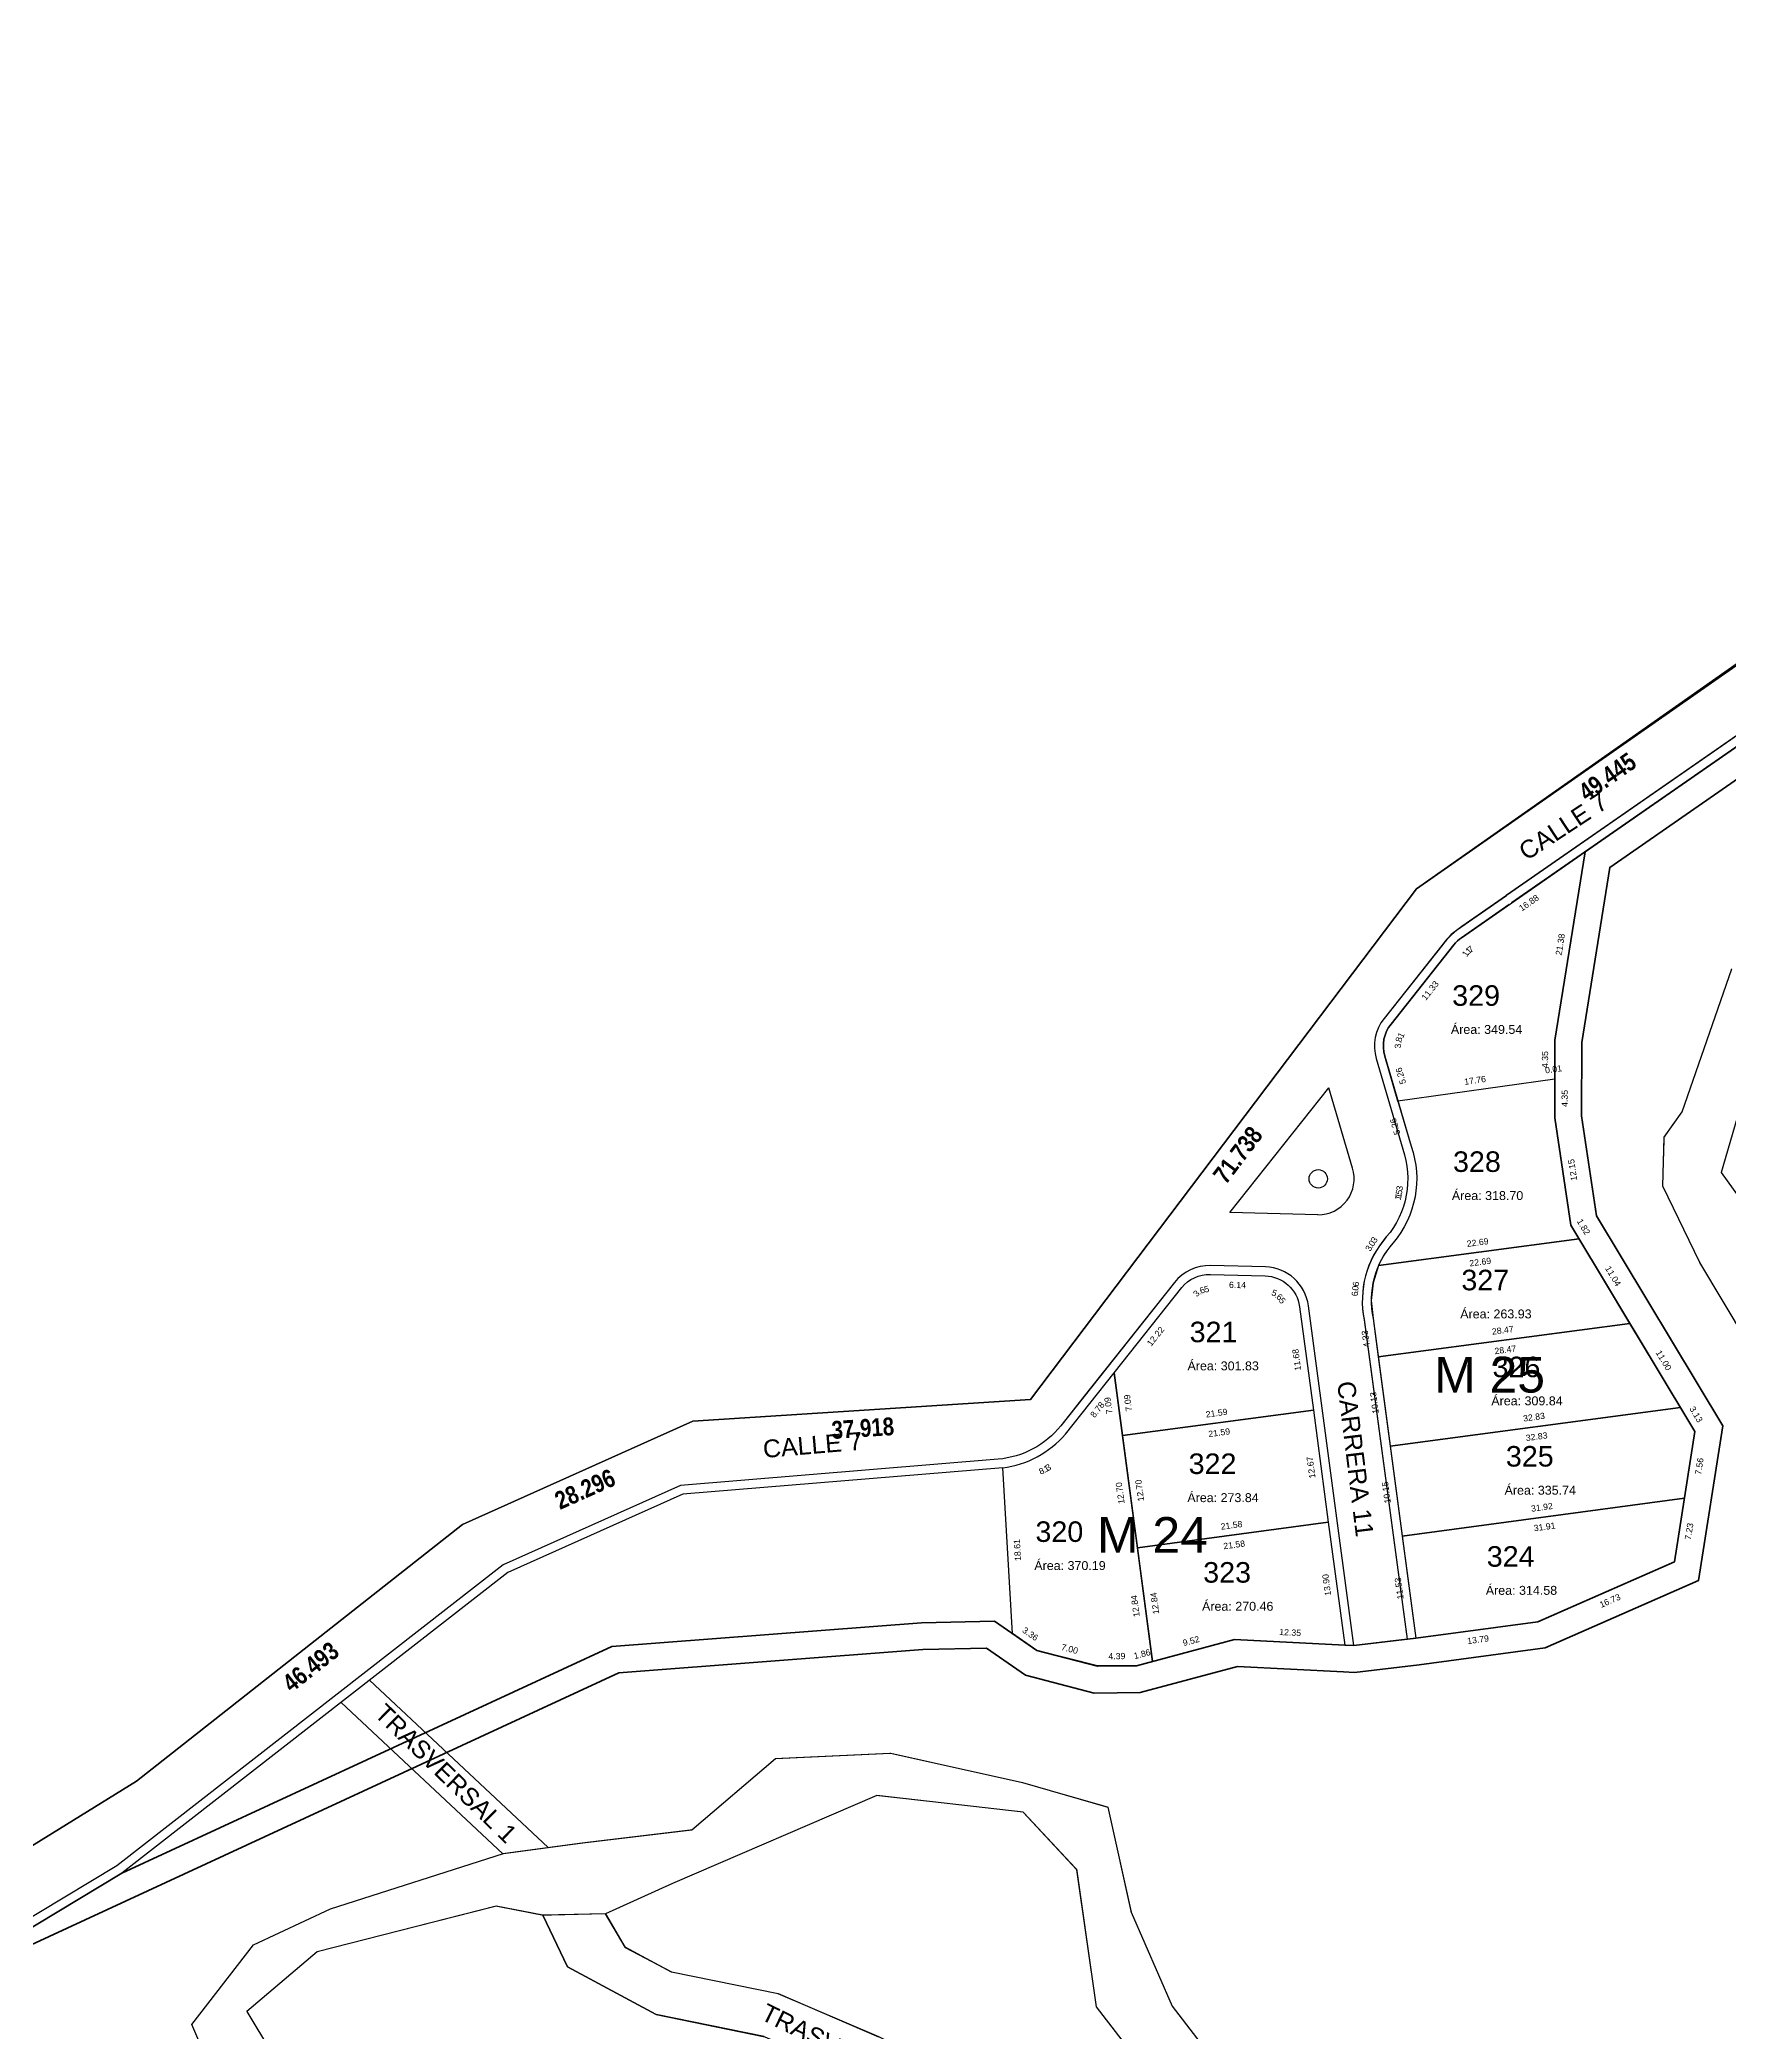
# Model space of a CAD drawing. Header units: metres. Extents: x 859577 to 860336, y 1645916 to 1646650.
# Drawn here: x 859699.6 to 859889, y 1646275.2 to 1646498.5 of the extents above; entities that cross this region are included whole.
import ezdxf
from ezdxf.enums import TextEntityAlignment as Align

# ---------------------------------------------------------------- set-up
doc = ezdxf.new("R2010")
doc.units = ezdxf.units.M
for name, color, linetype in [('_LINDERO', 6, 'Continuous'), ('_SENDERO', 5, 'Continuous'), ('A-CALZADA', 252, 'Continuous'), ('A-MZ_6', 2, 'Continuous'), ('A-NUMERO LOTE', 251, 'Continuous'), ('A-SENDEROS', 97, 'Continuous'), ('A-ZONA VERDE', 103, 'Continuous'), ('C-PROP', 7, 'Continuous'), ('C-PROP-LINE', 230, 'Continuous'), ('C-PROP-LINE-TEXT', 7, 'Continuous'), ('CVL_CUADCON_TIT', 7, 'Continuous')]:
    doc.layers.add(name, color=color, linetype=linetype)
doc.layers.add('A-VIA', color=30, linetype='Continuous', lineweight=30)
doc.styles.add('ARIAL', font='arial.ttf')
doc.styles.add('Narrow-Negrita', font='ARIALNB.TTF')
doc.styles.get("Standard").update_dxf_attribs({"font": 'arial.ttf'})

msp = doc.modelspace()

# ---------------------------------------------------------------- linework, layer by layer
at = {"layer": '_LINDERO', "color": 7, "flags": 128}
msp.add_lwpolyline([(859894.378, 1646431.79), (859853.92, 1646403.366), (859810.649, 1646346.147), (859772.809, 1646343.711), (859746.986, 1646332.143), (859710.471, 1646303.363), (859669.424, 1646277.983), (859634.171, 1646261.814), (859604.476, 1646238.002), (859623.864, 1646218.316), (859640.419, 1646202.828), (859675.203, 1646169.948), (859730.357, 1646115.331), (859794.206, 1646054.11), (859867.95, 1645985.069), (859894.074, 1645960.856)], dxfattribs=at)
at = {"layer": 'A-CALZADA'}
msp.add_lwpolyline([(859634.171, 1646261.814), (859669.424, 1646277.983), (859710.471, 1646303.363), (859746.986, 1646332.143), (859772.809, 1646343.711), (859810.649, 1646346.147), (859853.92, 1646403.366), (859956.217, 1646474.82)], dxfattribs=at)
at = {"layer": 'A-CALZADA', "color": 251, "true_color": 0x636466, "flags": 128}
for points in [[(859634.171, 1646261.814), (859669.424, 1646277.983), (859710.471, 1646303.363), (859746.986, 1646332.143), (859772.809, 1646343.711), (859810.649, 1646346.147), (859853.92, 1646403.366), (859956.217, 1646474.82)], [(859958.46872, 1646468.18577), (859863.98062, 1646402.61244)], [(859756.59609, 1646295.92845), (859736.57962, 1646314.68288)], [(859751.49849, 1646295.22323), (859733.3858, 1646312.19391)]]:
    msp.add_lwpolyline(points, dxfattribs=at)
at = {"layer": 'A-CALZADA'}
for points in [[(859958.46872, 1646468.18577), (859858.9857, 1646399.14604, 0.073457485), (859856.85396, 1646397.14682), (859850.27875, 1646388.84526, 0.243559798), (859849.39852, 1646384.34125), (859852.36411, 1646374.21209, -0.268007074), (859850.52879, 1646364.35161, 0.233496527), (859848.04958, 1646355.08603), (859852.85078, 1646319.26597), (859846.88179, 1646318.55901), (859841.79983, 1646356.65096, 0.36865662), (859836.97409, 1646360.99202), (859830.83711, 1646361.15271, 0.235757695), (859826.78978, 1646359.26271), (859816.53475, 1646346.34025), (859814.04255, 1646343.19981, -0.207345041), (859807.03036, 1646339.44981), (859771.42602, 1646336.51693), (859751.53735, 1646327.60735), (859708.24764, 1646293.87137), (859673.06761, 1646272.6964)], [(859895.68451, 1646248.8784), (859885.89232, 1646243.65365), (859874.8117, 1646238.11108), (859860.10589, 1646234.65606), (859852.34485, 1646231.61728, -0.24847242), (859835.24933, 1646234.65117), (859819.27974, 1646250.56896), (859811.06072, 1646261.68006, 0.041110269), (859809.97942, 1646262.91527), (859802.51053, 1646270.15129), (859793.63591, 1646274.6959), (859782.36291, 1646279.51945), (859770.42358, 1646281.95416), (859765.22682, 1646284.73859), (859763.01342, 1646288.5059), (859755.98843, 1646288.32949), (859758.74263, 1646282.54035), (859768.70734, 1646277.20123), (859780.86451, 1646274.7221), (859791.51041, 1646270.16688), (859799.56734, 1646266.041), (859805.66351, 1646260.1349, -0.412555887), (859804.8523, 1646254.97574), (859699.9395, 1646145.45234)]]:
    msp.add_lwpolyline(points, format="xyb", dxfattribs=at)
at = {"layer": 'A-CALZADA', "color": 251, "true_color": 0x636466, "flags": 128}
msp.add_lwpolyline([(859863.98632, 1646402.60423), (859858.38463, 1646398.71674, 0.073457485), (859857.3209, 1646397.71913), (859850.27875, 1646388.84526, 0.243559798), (859849.39852, 1646384.34125), (859852.36411, 1646374.21209, -0.268007074), (859850.52879, 1646364.35161, 0.234093439), (859848.05412, 1646355.05223), (859852.85078, 1646319.26597), (859846.88179, 1646318.55901), (859841.79983, 1646356.65096, 0.36865662), (859836.97409, 1646360.99202), (859830.83711, 1646361.15271, 0.235768179), (859826.78966, 1646359.26255), (859826.7897, 1646359.2626), (859814.04255, 1646343.19981, -0.207345041), (859807.03036, 1646339.44981), (859771.42602, 1646336.51693), (859751.53735, 1646327.60735), (859708.24764, 1646293.87137), (859673.06761, 1646272.6964)], format="xyb", dxfattribs=at)
at = {"layer": 'A-SENDEROS', "lineweight": 9, "flags": 128}
for points in [[(859960.74952, 1646464.89975), (859875.57863, 1646405.7804), (859872.42699, 1646386.16572), (859872.41724, 1646377.93272), (859874.0999, 1646366.72833), (859888.24431, 1646343.16983), (859885.52245, 1646325.86601), (859868.31759, 1646318.31274), (859854.22134, 1646316.40733), (859846.98299, 1646315.55002), (859845.71416, 1646315.61435), (859833.85371, 1646316.21565), (859822.96166, 1646313.30376), (859817.79159, 1646313.22726), (859810.10376, 1646315.22335), (859805.70862, 1646318.28018), (859798.59473, 1646318.12722), (859764.49766, 1646315.51072), (859685.04778, 1646278.74013), (859708.81488, 1646293.04562), (859763.72864, 1646318.46053), (859798.44761, 1646321.12475), (859806.62013, 1646321.30047), (859811.37658, 1646317.99234), (859818.15285, 1646316.23294), (859822.54578, 1646316.29794), (859833.53456, 1646319.23569), (859845.86606, 1646318.6105), (859846.88179, 1646318.55901), (859853.84396, 1646319.3836), (859867.49779, 1646321.22921), (859882.81389, 1646327.95327), (859885.11145, 1646342.5597), (859871.22155, 1646365.6943), (859869.41698, 1646377.71047), (859869.42728, 1646386.40696), (859872.81917, 1646407.51687), (859959.03887, 1646467.36422, 0.086085598)], [(859959.03887, 1646467.36422), (859872.81917, 1646407.51687), (859869.42728, 1646386.40696), (859869.41698, 1646377.71047), (859871.22155, 1646365.6943), (859885.11145, 1646342.5597), (859882.81389, 1646327.95327), (859867.49779, 1646321.22921), (859853.84396, 1646319.3836), (859846.88179, 1646318.55901), (859845.86606, 1646318.6105), (859833.53456, 1646319.23569), (859822.54578, 1646316.29794), (859818.15285, 1646316.23294), (859811.37658, 1646317.99234), (859806.62013, 1646321.30047), (859798.44761, 1646321.12475), (859763.72864, 1646318.46053), (859708.81488, 1646293.04562), (859685.04778, 1646278.74013), (859764.49766, 1646315.51072), (859798.59473, 1646318.12722), (859805.70862, 1646318.28018), (859810.10376, 1646315.22335), (859817.79159, 1646313.22726), (859822.96166, 1646313.30376), (859833.85371, 1646316.21565), (859845.71416, 1646315.61435), (859846.98299, 1646315.55002), (859854.22134, 1646316.40733), (859868.31759, 1646318.31274), (859885.52245, 1646325.86601), (859888.24431, 1646343.16983), (859874.0999, 1646366.72833), (859872.41724, 1646377.93272), (859872.42699, 1646386.16572), (859875.57863, 1646405.7804), (859960.74952, 1646464.89975, 0.086085598)]]:
    msp.add_lwpolyline(points, format="xyb", dxfattribs=at)
at = {"layer": 'A-VIA'}
for points in [[(859982.0976, 1646498.52749), (859961.71721, 1646470.00598, -0.086133616), (859959.03887, 1646467.36422), (859864.55076, 1646401.7909)], [(859982.0976, 1646498.52749), (859961.71721, 1646470.00598, -0.086133616), (859959.03887, 1646467.36422), (859864.55076, 1646401.7909)], [(859863.98632, 1646402.60423), (859858.38463, 1646398.71674, 0.073457485), (859857.3209, 1646397.71913), (859850.27875, 1646388.84526, 0.243559798), (859849.39852, 1646384.34125), (859852.36411, 1646374.21209, -0.268007074), (859850.52879, 1646364.35161, 0.234093439), (859848.05412, 1646355.05223), (859852.85078, 1646319.26597), (859846.88179, 1646318.55901), (859841.79983, 1646356.65096, 0.36865662), (859836.97409, 1646360.99202), (859830.83711, 1646361.15271, 0.235768179), (859826.78966, 1646359.26255), (859826.7897, 1646359.2626), (859814.04255, 1646343.19981, -0.207345041), (859807.03036, 1646339.44981), (859771.42602, 1646336.51693), (859751.53735, 1646327.60735), (859708.24764, 1646293.87137), (859673.06761, 1646272.6964)], [(859864.31567, 1646401.61557), (859858.95478, 1646397.8952, 0.073457485), (859858.10421, 1646397.09751), (859851.06206, 1646388.22363, 0.243559798), (859850.35823, 1646384.62223), (859853.31629, 1646374.51878, -0.267480655), (859851.28445, 1646363.69662, 0.235120954), (859849.04072, 1646355.21888), (859853.84192, 1646319.39882)], [(859864.31567, 1646401.61557), (859858.95478, 1646397.8952, 0.073457485), (859858.10421, 1646397.09751), (859851.06206, 1646388.22363, 0.243559798), (859850.35823, 1646384.62223), (859853.31629, 1646374.51878, -0.267480655), (859851.28445, 1646363.69662, 0.235120954), (859849.04072, 1646355.21888), (859853.84192, 1646319.39882)]]:
    msp.add_lwpolyline(points, format="xyb", dxfattribs=at)
for points in [[(859634.171, 1646261.814), (859669.424, 1646277.983), (859710.471, 1646303.363), (859746.986, 1646332.143), (859772.809, 1646343.711), (859810.649, 1646346.147), (859853.92, 1646403.366), (859956.217, 1646474.82)], [(859958.46872, 1646468.18577), (859863.98062, 1646402.61244)], [(859846.74484, 1646372.06696), (859844.09444, 1646381.06844)], [(859846.74484, 1646372.06696), (859844.09444, 1646381.06844)], [(859842.85686, 1646366.84039), (859833.00768, 1646367.09793)], [(859842.85686, 1646366.84039), (859833.00768, 1646367.09793)], [(859807.54431, 1646338.48876), (859771.67867, 1646335.53436), (859752.05661, 1646326.74421), (859708.81488, 1646293.04562), (859673.53435, 1646271.81016), (859638.84961, 1646256.00148), (859609.32765, 1646233.07577)]]:
    msp.add_lwpolyline(points, dxfattribs=at)
at = {"layer": 'A-VIA', "elevation": 40.962}
msp.add_lwpolyline([(859833.00768, 1646367.09793), (859844.09444, 1646381.06844)], dxfattribs=at)
msp.add_lwpolyline([(859833.00768, 1646367.09793), (859844.09444, 1646381.06844)], dxfattribs=at)
at = {"layer": 'A-VIA', "flags": 128}
msp.add_lwpolyline([(859842.85686, 1646366.84039, 0.508717174), (859846.74484, 1646372.06696)], format="xyb", dxfattribs=at)
at = {"layer": 'A-VIA'}
msp.add_circle((859842.89706, 1646370.86988), 1.02969, dxfattribs=at)
msp.add_circle((859842.89706, 1646370.86988), 1.02969, dxfattribs=at)
at = {"layer": 'A-ZONA VERDE', "flags": 128}
for points in [[(859959.03887, 1646467.36422), (859872.81917, 1646407.51687), (859869.42728, 1646386.40696), (859869.41698, 1646377.71047), (859871.22155, 1646365.6943), (859885.11145, 1646342.5597), (859882.81389, 1646327.95327), (859867.49779, 1646321.22921), (859853.832, 1646319.39749), (859846.88179, 1646318.55901), (859845.86606, 1646318.6105), (859833.53456, 1646319.23569), (859824.33929, 1646316.77741), (859822.54578, 1646316.29794), (859818.15285, 1646316.29794), (859811.37658, 1646317.99234), (859808.61933, 1646319.91002), (859807.54431, 1646338.48876), (859771.67867, 1646335.53436), (859752.05661, 1646326.74421), (859708.81488, 1646293.04562), (859673.53435, 1646271.81016)], [(859890.885, 1646352.739), (859885.655, 1646361.484), (859881.521, 1646370.035), (859881.687, 1646375.524), (859883.677, 1646378.372), (859889.257, 1646394.415)], [(859893.67317, 1646390.77594), (859888.05517, 1646371.57294), (859901.22017, 1646353.29894)], [(859722.451, 1646262.603), (859716.642, 1646276.073), (859723.58096, 1646285.01627), (859732.20335, 1646289.04094), (859751.60068, 1646295.25597), (859760.48691, 1646296.45223), (859772.687, 1646297.915), (859782.09, 1646305.895), (859794.978, 1646306.491), (859809.752, 1646303.204), (859819.319, 1646300.464), (859821.918, 1646288.682), (859826.54366, 1646278.15275), (859832.3706, 1646270.5632)], [(859828.06521, 1646265.05684), (859818.04017, 1646278.07894), (859815.85817, 1646293.43194), (859809.82417, 1646299.89794), (859793.43017, 1646301.73694), (859770.52809, 1646291.8831), (859763.00659, 1646288.48884), (859765.21999, 1646284.72153), (859770.43202, 1646281.98038), (859782.37859, 1646279.55437), (859793.63381, 1646274.6968)], [(859780.79674, 1646274.73593), (859768.70734, 1646277.20123), (859758.74263, 1646282.54035), (859755.98843, 1646288.32949), (859750.7638, 1646289.35262), (859730.70184, 1646284.24763), (859722.828, 1646277.55), (859731.329, 1646263.397)]]:
    msp.add_lwpolyline(points, dxfattribs=at)
at = {"layer": 'A-ZONA VERDE', "color": 5, "const_width": 0.1}
for points in [[(859890.885, 1646352.739), (859885.655, 1646361.484), (859881.521, 1646370.035), (859881.687, 1646375.524), (859883.677, 1646378.372), (859889.257, 1646394.415)], [(859893.68, 1646390.793), (859888.062, 1646371.59), (859901.227, 1646353.316)], [(859722.451, 1646262.603), (859716.642, 1646276.073), (859723.58096, 1646285.01627), (859732.20335, 1646289.04094), (859751.60068, 1646295.25597), (859760.48691, 1646296.45223), (859772.687, 1646297.915), (859782.09, 1646305.895), (859794.978, 1646306.491), (859809.752, 1646303.204), (859819.319, 1646300.464), (859821.918, 1646288.682), (859826.54366, 1646278.15275), (859832.3706, 1646270.5632)], [(859828.07204, 1646265.07391), (859818.047, 1646278.096), (859815.865, 1646293.449), (859809.831, 1646299.915), (859793.437, 1646301.754), (859770.53492, 1646291.90016), (859763.01342, 1646288.5059), (859755.98843, 1646288.32949), (859750.7638, 1646289.35262), (859730.70184, 1646284.24763), (859722.828, 1646277.55), (859731.329, 1646263.397)]]:
    msp.add_lwpolyline(points, dxfattribs=at)
at = {"layer": 'A-ZONA VERDE', "elevation": 40.962}
for points in [[(859833.00768, 1646367.09793), (859844.09444, 1646381.06844)], [(859846.74484, 1646372.06696), (859844.09444, 1646381.06844)], [(859842.85686, 1646366.84039), (859833.00768, 1646367.09793)]]:
    msp.add_lwpolyline(points, dxfattribs=at)
at = {"layer": 'A-ZONA VERDE', "elevation": 40.962, "flags": 128}
msp.add_lwpolyline([(859842.85686, 1646366.84039, 0.508717174), (859846.74484, 1646372.06696)], format="xyb", dxfattribs=at)
at = {"layer": 'C-PROP-LINE', "color": 2, "lineweight": 30, "elevation": 121.07384}
for points in [[(859851.83726, 1646379.57051), (859850.35823, 1646384.62223, -0.243559798), (859851.06206, 1646388.22363), (859858.10421, 1646397.09751, -0.073457486), (859858.95478, 1646397.8952), (859872.81917, 1646407.51687), (859869.42728, 1646386.40696), (859869.42728, 1646382.05945)], [(859851.83726, 1646379.57051), (859850.35823, 1646384.62223, -0.243559798), (859851.06206, 1646388.22363), (859858.10421, 1646397.09751, -0.073457486), (859858.95478, 1646397.8952), (859872.81917, 1646407.51687), (859869.42728, 1646386.40696), (859869.42728, 1646382.05945)], [(859869.42213, 1646382.05872), (859851.83726, 1646379.57051), (859853.31629, 1646374.51878, -0.267480655), (859851.28445, 1646363.69662, 0.077119583), (859849.66464, 1646361.15074), (859872.15873, 1646364.13336), (859871.22155, 1646365.6943), (859869.41698, 1646377.71047)], [(859869.42213, 1646382.05872), (859851.83726, 1646379.57051), (859853.31629, 1646374.51878, -0.267480655), (859851.28445, 1646363.69662, 0.077119583), (859849.66464, 1646361.15074), (859872.15873, 1646364.13336), (859871.22155, 1646365.6943), (859869.41698, 1646377.71047)]]:
    msp.add_lwpolyline(points, format="xyb", close=True, dxfattribs=at)
at = {"layer": 'C-PROP-LINE', "color": 2, "lineweight": 30}
for points in [[(859820.01396, 1646349.11575), (859827.60913, 1646358.68581, -0.231969047), (859830.81094, 1646360.15305), (859836.94791, 1646359.99236, -0.36865662), (859840.80851, 1646356.51951), (859842.35278, 1646344.94471), (859820.95367, 1646342.08979)], [(859820.01396, 1646349.11575), (859827.60913, 1646358.68581, -0.231969047), (859830.81094, 1646360.15305), (859836.94791, 1646359.99236, -0.36865662), (859840.80851, 1646356.51951), (859842.35278, 1646344.94471), (859820.95367, 1646342.08979)], [(859820.01396, 1646349.11575), (859824.33929, 1646316.77741), (859822.54578, 1646316.29794), (859818.15285, 1646316.23294), (859811.37658, 1646317.99234), (859808.61933, 1646319.91002), (859807.54431, 1646338.48876, 0.184746186), (859814.5565, 1646342.23876)], [(859820.01396, 1646349.11575), (859824.33929, 1646316.77741), (859822.54578, 1646316.29794), (859818.15285, 1646316.23294), (859811.37658, 1646317.99234), (859808.61933, 1646319.91002), (859807.54431, 1646338.48876, 0.184746186), (859814.5565, 1646342.23876)]]:
    msp.add_lwpolyline(points, format="xyb", close=True, dxfattribs=at)
at = {"layer": 'C-PROP-LINE', "color": 2, "lineweight": 30, "elevation": 40.35795}
for points in [[(859877.83952, 1646354.6716), (859849.61569, 1646350.92924), (859850.96096, 1646340.89261), (859883.49939, 1646345.2447)], [(859877.83952, 1646354.6716), (859849.61569, 1646350.92924), (859850.96096, 1646340.89261), (859883.49939, 1646345.2447)], [(859850.96096, 1646340.89261), (859852.30998, 1646330.82805), (859883.93693, 1646335.09288), (859885.11145, 1646342.5597), (859883.49939, 1646345.2447)], [(859850.96096, 1646340.89261), (859852.30998, 1646330.82805), (859883.93693, 1646335.09288), (859885.11145, 1646342.5597), (859883.49939, 1646345.2447)], [(859852.30053, 1646330.82328), (859853.832, 1646319.39749), (859867.49779, 1646321.22921), (859882.81389, 1646327.95327), (859883.93693, 1646335.09288)], [(859852.30053, 1646330.82328), (859853.832, 1646319.39749), (859867.49779, 1646321.22921), (859882.81389, 1646327.95327), (859883.93693, 1646335.09288)]]:
    msp.add_lwpolyline(points, close=True, dxfattribs=at)
at = {"layer": 'C-PROP-LINE', "color": 2, "lineweight": 30}
for points in [[(859820.95367, 1646342.08979), (859842.35278, 1646344.94471), (859844.02829, 1646332.38559), (859822.63748, 1646329.50099)], [(859844.02829, 1646332.38559), (859845.86606, 1646318.6105), (859833.53456, 1646319.23569), (859824.33929, 1646316.77741), (859822.63748, 1646329.50099)], [(859844.02829, 1646332.38559), (859845.86606, 1646318.6105), (859833.53456, 1646319.23569), (859824.33929, 1646316.77741), (859822.63748, 1646329.50099)]]:
    msp.add_lwpolyline(points, close=True, dxfattribs=at)
at = {"layer": 'C-PROP-LINE', "color": 251, "lineweight": 30, "true_color": 0x636466}
msp.add_polyline3d([(859872.15873, 1646364.13336, 121.07384), (859849.66464, 1646361.15074, 121.07384), (859849.04937, 1646359.23048, 94.16854), (859848.83844, 1646357.22513, 67.26324), (859849.04072, 1646355.21888, 40.35795), (859849.04072, 1646355.21888, 40.35795), (859849.61569, 1646350.92924, 40.35795), (859877.83952, 1646354.6716, 40.35795)], close=True, dxfattribs=at)
at = {"layer": 'CVL_CUADCON_TIT', "color": 78, "lineweight": 50, "flags": 128}
msp.add_lwpolyline([(859960.74952, 1646464.89975), (859875.57863, 1646405.7804), (859872.42699, 1646386.16572), (859872.41724, 1646377.93272), (859874.0999, 1646366.72833), (859888.24431, 1646343.16983), (859885.52245, 1646325.86601), (859868.31759, 1646318.31274), (859854.22134, 1646316.40733), (859846.98299, 1646315.55002), (859845.71416, 1646315.61435), (859833.85371, 1646316.21565), (859822.96166, 1646313.30376), (859817.79159, 1646313.22726), (859810.10376, 1646315.22335), (859805.70862, 1646318.28018), (859798.59473, 1646318.12722), (859764.49766, 1646315.51072), (859685.04778, 1646278.74013), (859708.81488, 1646293.04562), (859763.72864, 1646318.46053), (859798.44761, 1646321.12475), (859806.62013, 1646321.30047), (859811.37658, 1646317.99234), (859818.15285, 1646316.23294), (859822.54578, 1646316.29794), (859833.53456, 1646319.23569), (859845.86606, 1646318.6105), (859846.88179, 1646318.55901), (859853.84396, 1646319.3836), (859867.49779, 1646321.22921), (859882.81389, 1646327.95327), (859885.11145, 1646342.5597), (859871.22155, 1646365.6943), (859869.41698, 1646377.71047), (859869.42728, 1646386.40696), (859872.81917, 1646407.51687), (859959.03887, 1646467.36422, 0.086085598)], format="xyb", dxfattribs=at)
at = {"layer": 'CVL_CUADCON_TIT', "color": 7, "lineweight": 20, "ltscale": 0.5, "true_color": 0xffffff, "flags": 128}
msp.add_lwpolyline([(859959.03887, 1646467.36422), (859872.81917, 1646407.51687), (859869.42728, 1646386.40696), (859869.41698, 1646377.71047), (859871.22155, 1646365.6943), (859885.11145, 1646342.5597), (859882.81389, 1646327.95327), (859867.49779, 1646321.22921), (859853.84396, 1646319.3836), (859846.88179, 1646318.55901), (859845.86606, 1646318.6105), (859833.53456, 1646319.23569), (859822.54578, 1646316.29794), (859818.15285, 1646316.23294), (859811.37658, 1646317.99234), (859806.62013, 1646321.30047), (859798.44761, 1646321.12475), (859763.72864, 1646318.46053), (859708.81488, 1646293.04562), (859685.04778, 1646278.74013), (859764.49766, 1646315.51072), (859798.59473, 1646318.12722), (859805.70862, 1646318.28018), (859810.10376, 1646315.22335), (859817.79159, 1646313.22726), (859822.96166, 1646313.30376), (859833.85371, 1646316.21565), (859845.71416, 1646315.61435), (859846.98299, 1646315.55002), (859854.22134, 1646316.40733), (859868.31759, 1646318.31274), (859885.52245, 1646325.86601), (859888.24431, 1646343.16983), (859874.0999, 1646366.72833), (859872.41724, 1646377.93272), (859872.42699, 1646386.16572), (859875.57863, 1646405.7804), (859960.74952, 1646464.89975, 0.086085598)], format="xyb", dxfattribs=at)

# ---------------------------------------------------------------- texts
at = {"layer": '_SENDERO', "color": 7, "style": 'Narrow-Negrita'}
for s, rotation, p in [('49.445', 35.0901794, (859875.29873, 1646415.9415)), ('49.445', 35.0901794, (859875.29873, 1646415.9415)), ('71.738', 52.9021594, (859833.87971, 1646373.55014)), ('71.738', 52.9021594, (859833.87971, 1646373.55014)), ('37.918', 3.6834087, (859791.85749, 1646342.93313)), ('37.918', 3.6834087, (859791.85749, 1646342.93313)), ('28.296', 24.1310787, (859760.71515, 1646336.10177)), ('28.296', 24.1310787, (859760.71515, 1646336.10177)), ('46.493', 38.2440918, (859729.96653, 1646316.18224)), ('46.493', 38.2440918, (859729.96653, 1646316.18224))]:
    msp.add_text(s, height=2, rotation=rotation, dxfattribs=at).set_placement(p, align=Align.MIDDLE)
at = {"layer": 'A-MZ_6', "color": 6, "char_height": 4, "attachment_point": 1, "style": 'ARIAL'}
for s, heights, insert in [('M 25', [-4.08458], (859855.89738, 1646350.91583)), ('M 24', [-4.0191], (859818.10802, 1646332.95986))]:
    msp.add_mtext_dynamic_manual_height_columns(s, width=20.3715264, gutter_width=1, heights=heights, dxfattribs=dict(at, insert=insert))
at = {"layer": 'A-NUMERO LOTE', "color": 251, "true_color": 0x636466, "style": 'ARIAL'}
for s, p in [(' 329', (859857.02353, 1646390.26346, 121.07384)), (' 328', (859857.1142, 1646371.64585, 121.07384)), (' 327', (859858.05252, 1646358.37848, 72.6443)), (' 321', (859827.59418, 1646352.55768)), (' 326', (859861.5449, 1646348.63671, 40.35795)), (' 325', (859863.03691, 1646338.62127, 40.35795)), (' 322', (859827.4841, 1646337.78893)), (' 320', (859810.31341, 1646330.17723)), (' 324', (859860.89705, 1646327.39817, 40.35795)), (' 323', (859829.11624, 1646325.61314))]:
    msp.add_text(s, height=2.3, dxfattribs=at).set_placement(p)
at = {"layer": 'A-VIA', "char_height": 2, "attachment_point": 1, "style": 'ARIAL'}
for s, width, insert, rotation in [('CALLE 7', 16.4729904, (859865.13981, 1646408.14172), 33.3384725), ('CARRERA 11', 18.9110769, (859847.00035, 1646348.30943), 276.9669521), ('CALLE 7', 16.4729904, (859780.58199, 1646341.56887), 4.8642315), ('TRASVERSAL 1', 20.9949004, (859738.39031, 1646312.21001), 315.7213884), ('TRASVERSAL 1', 20.9949004, (859781.14756, 1646278.51714), 333.9367776)]:
    msp.add_mtext_dynamic_manual_height_columns(s, width=width, gutter_width=1, heights=[-2.06821], dxfattribs=dict(at, insert=insert, rotation=rotation))
at = {"layer": 'C-PROP', "color": 252, "true_color": 0x939598, "style": 'ARIAL'}
for s, p in [('Área: 349.54', (859857.77028, 1646387.11238, 121.07384)), ('Área: 318.70', (859857.87897, 1646368.49477, 121.07384)), ('Área: 263.93', (859858.81606, 1646355.2274, 72.6443)), ('Área: 301.83', (859828.24599, 1646349.40659)), ('Área: 309.84', (859862.2978, 1646345.48563, 40.35795)), ('Área: 335.74', (859863.78653, 1646335.47019, 40.35795)), ('Área: 273.84', (859828.22963, 1646334.63784)), ('Área: 370.19', (859811.0794, 1646327.02614)), ('Área: 314.58', (859861.67859, 1646324.24709, 40.35795)), ('Área: 270.46', (859829.87651, 1646322.46206))]:
    msp.add_text(s, height=1, dxfattribs=at).set_placement(p)
at = {"layer": 'C-PROP-LINE-TEXT', "color": 252, "linetype": 'Continuous', "lineweight": 0, "true_color": 0x939598, "char_height": 0.7}
for s, insert, attachment_point, rotation in [('16.88', (859866.31458, 1646402.08988, 121.07384), 2, 34.7600679), ('1', (859859.81085, 1646396.01262, 121.07384), 7, 45.4762148), ('7', (859859.9922, 1646396.1757, 121.07384), 7, 38.4496326), ('21.38', (859870.38272, 1646397.0809, 121.07384), 8, 80.8718707), ('1', (859859.5518, 1646395.68725, 121.07384), 7, 57.4728186), ('.', (859859.69529, 1646395.88446, 121.07384), 7, 50.4462363), ('11.33', (859855.17062, 1646392.19435, 121.07384), 2, 51.5651002), ('3', (859852.20965, 1646385.5237, 121.07384), 7, 96.3370355), ('8', (859852.23975, 1646386.15129, 121.07384), 7, 78.1707498), ('1', (859852.38431, 1646386.58516, 121.07384), 7, 64.9744857), ('.', (859852.21173, 1646385.98102, 121.07384), 7, 83.1407714), ('5.26', (859851.81753, 1646382.30711, 121.07384), 2, 106.31882), ('4.35', (859868.67728, 1646384.2332, 121.07384), 8, 90), ('0.01', (859869.31962, 1646382.80168, 121.07384), 8, 8.0537312), ('17.76', (859860.52462, 1646381.55722, 121.07384), 8, 8.0537267), ('17.76', (859860.52462, 1646381.55722, 121.07384), 8, 8.0537267), ('4.35', (859870.16955, 1646379.88371, 121.07384), 2, 89.9321622), ('5.26', (859851.85699, 1646376.83391, 121.07384), 8, 106.31882), ('12.15', (859871.06095, 1646371.81377, 121.07384), 2, 98.5407552), ('3', (859852.338, 1646369.50025, 121.07384), 7, 81.7290475), ('1', (859852.11243, 1646368.40483, 121.07384), 7, 74.9997187), ('1', (859852.17257, 1646368.64134, 121.07384), 7, 76.4672851), ('5', (859852.26119, 1646369.04844, 121.07384), 7, 78.9728862), ('.', (859852.22664, 1646368.87932, 121.07384), 7, 77.9348515), ('1.82', (859872.33314, 1646365.29989, 121.07384), 8, 300.9804025), ('3', (859848.74805, 1646362.67964, 121.07384), 7, 61.1273458), ('0', (859849.06792, 1646363.2234, 121.07384), 7, 57.9394569), ('3', (859849.319, 1646363.60681, 121.07384), 7, 55.6237263), ('.', (859848.97741, 1646363.07642, 121.07384), 7, 58.8116152), ('22.69', (859860.8131, 1646363.38554, 121.07384), 8, 7.5531142), ('22.69', (859861.01027, 1646361.89856, 121.07384), 2, 7.5531142), ('11.04', (859875.64213, 1646359.78854, 80.71589), 8, 300.9804025), ('6', (859829.81132, 1646357.94303), 7, 26.5808366), ('5', (859830.2179, 1646358.09389), 7, 14.1326464), ('6.14', (859833.85979, 1646359.32296), 2, 358.500084), ('0', (859847.39251, 1646358.31018, 80.71589), 7, 84.4016939), ('6', (859847.44643, 1646358.7653, 80.71589), 7, 82.0859633), ('3', (859829.30053, 1646357.5771), 7, 44.6562909), ('.', (859829.66046, 1646357.85923), 7, 31.5260081), ('5', (859837.59038, 1646357.84892), 7, 338.0630696), ('.', (859837.99229, 1646357.63069), 7, 324.9327868), ('6', (859838.12912, 1646357.52554), 7, 319.9876154), ('5', (859838.42908, 1646357.21235), 7, 307.5394252), ('6', (859847.34948, 1646357.70464, 80.71589), 7, 87.469285), ('.', (859847.37698, 1646358.13827, 80.71589), 7, 85.2738521), ('12.22', (859824.39902, 1646353.43454), 2, 51.5631531), ('28.47', (859863.62902, 1646353.54391, 40.35795), 8, 7.5531142), ('4.33', (859848.58485, 1646352.97443, 40.35795), 8, 97.6342224), ('28.47', (859863.82619, 1646352.05693, 40.35795), 2, 7.5531142), ('11.68', (859840.83723, 1646350.63293), 8, 97.5993621), ('11.00', (859881.31246, 1646350.34421, 40.35795), 8, 300.9804025), ('8.78', (859817.87272, 1646345.21103), 2, 51.5651002), ('7.09', (859819.74044, 1646345.50334), 8, 97.6179505), ('7.09', (859821.2272, 1646345.70219), 2, 97.6179505), ('10.13', (859849.54497, 1646345.81129, 40.35795), 8, 97.6342224), ('3.13', (859884.94843, 1646344.28826, 40.35795), 8, 300.9804025), ('21.59', (859831.55404, 1646344.26066), 8, 7.599128), ('32.83', (859867.13075, 1646343.81203, 40.35795), 8, 7.6182199), ('21.59', (859831.75241, 1646342.77383), 2, 7.599128), ('32.83', (859867.32961, 1646342.32527, 40.35795), 2, 7.6182199), ('1', (859812.36358, 1646337.96503), 7, 28.2539872), ('3', (859812.57746, 1646338.08255), 7, 29.3191163), ('12.67', (859842.44712, 1646338.56597), 8, 97.5989123), ('7.56', (859885.26508, 1646338.70975, 40.35795), 2, 81.0607293), ('8', (859811.80084, 1646337.67982), 7, 25.5002386), ('.', (859812.21099, 1646337.88432), 7, 27.5006031), ('12.70', (859821.05219, 1646335.69596), 8, 97.6183702), ('12.70', (859822.53895, 1646335.89482), 2, 97.6183702), ('10.15', (859850.89212, 1646335.76069, 40.35795), 8, 97.6342224), ('31.92', (859868.01842, 1646333.70134, 40.35795), 8, 7.6861183), ('21.58', (859833.23265, 1646331.68656), 8, 7.6801197), ('31.91', (859868.22369, 1646332.21719, 40.35795), 2, 7.6798987), ('7.23', (859884.1163, 1646331.40654, 40.35795), 2, 81.0607293), ('18.61', (859808.83057, 1646329.24271), 2, 93.3115974), ('21.58', (859833.43311, 1646330.20002), 2, 7.6801197), ('13.90', (859844.20376, 1646325.39886), 8, 97.599128), ('11.53', (859852.32292, 1646325.01075, 40.35795), 8, 97.6342224), ('12.84', (859822.745, 1646323.03978), 8, 97.6182199), ('12.84', (859824.23176, 1646323.23863), 2, 97.6182199), ('16.73', (859875.45733, 1646323.90451, 40.35795), 2, 23.7024235), ('3.36', (859810.42619, 1646319.5669), 8, 325.1813212), ('7.00', (859814.9532, 1646317.83857), 8, 345.4449947), ('9.52', (859828.74322, 1646318.7311), 8, 14.9674764), ('12.35', (859839.73828, 1646319.67213), 8, 357.0977059), ('13.79', (859860.76454, 1646319.57, 40.35795), 2, 7.6342224), ('4.39', (859820.33822, 1646317.01535), 8, 0.8476865), ('1.86', (859823.24883, 1646317.26223), 8, 14.9674764)]:
    msp.add_mtext(s, dxfattribs=dict(at, insert=insert, attachment_point=attachment_point, rotation=rotation))

doc.saveas('drawing.dxf')
